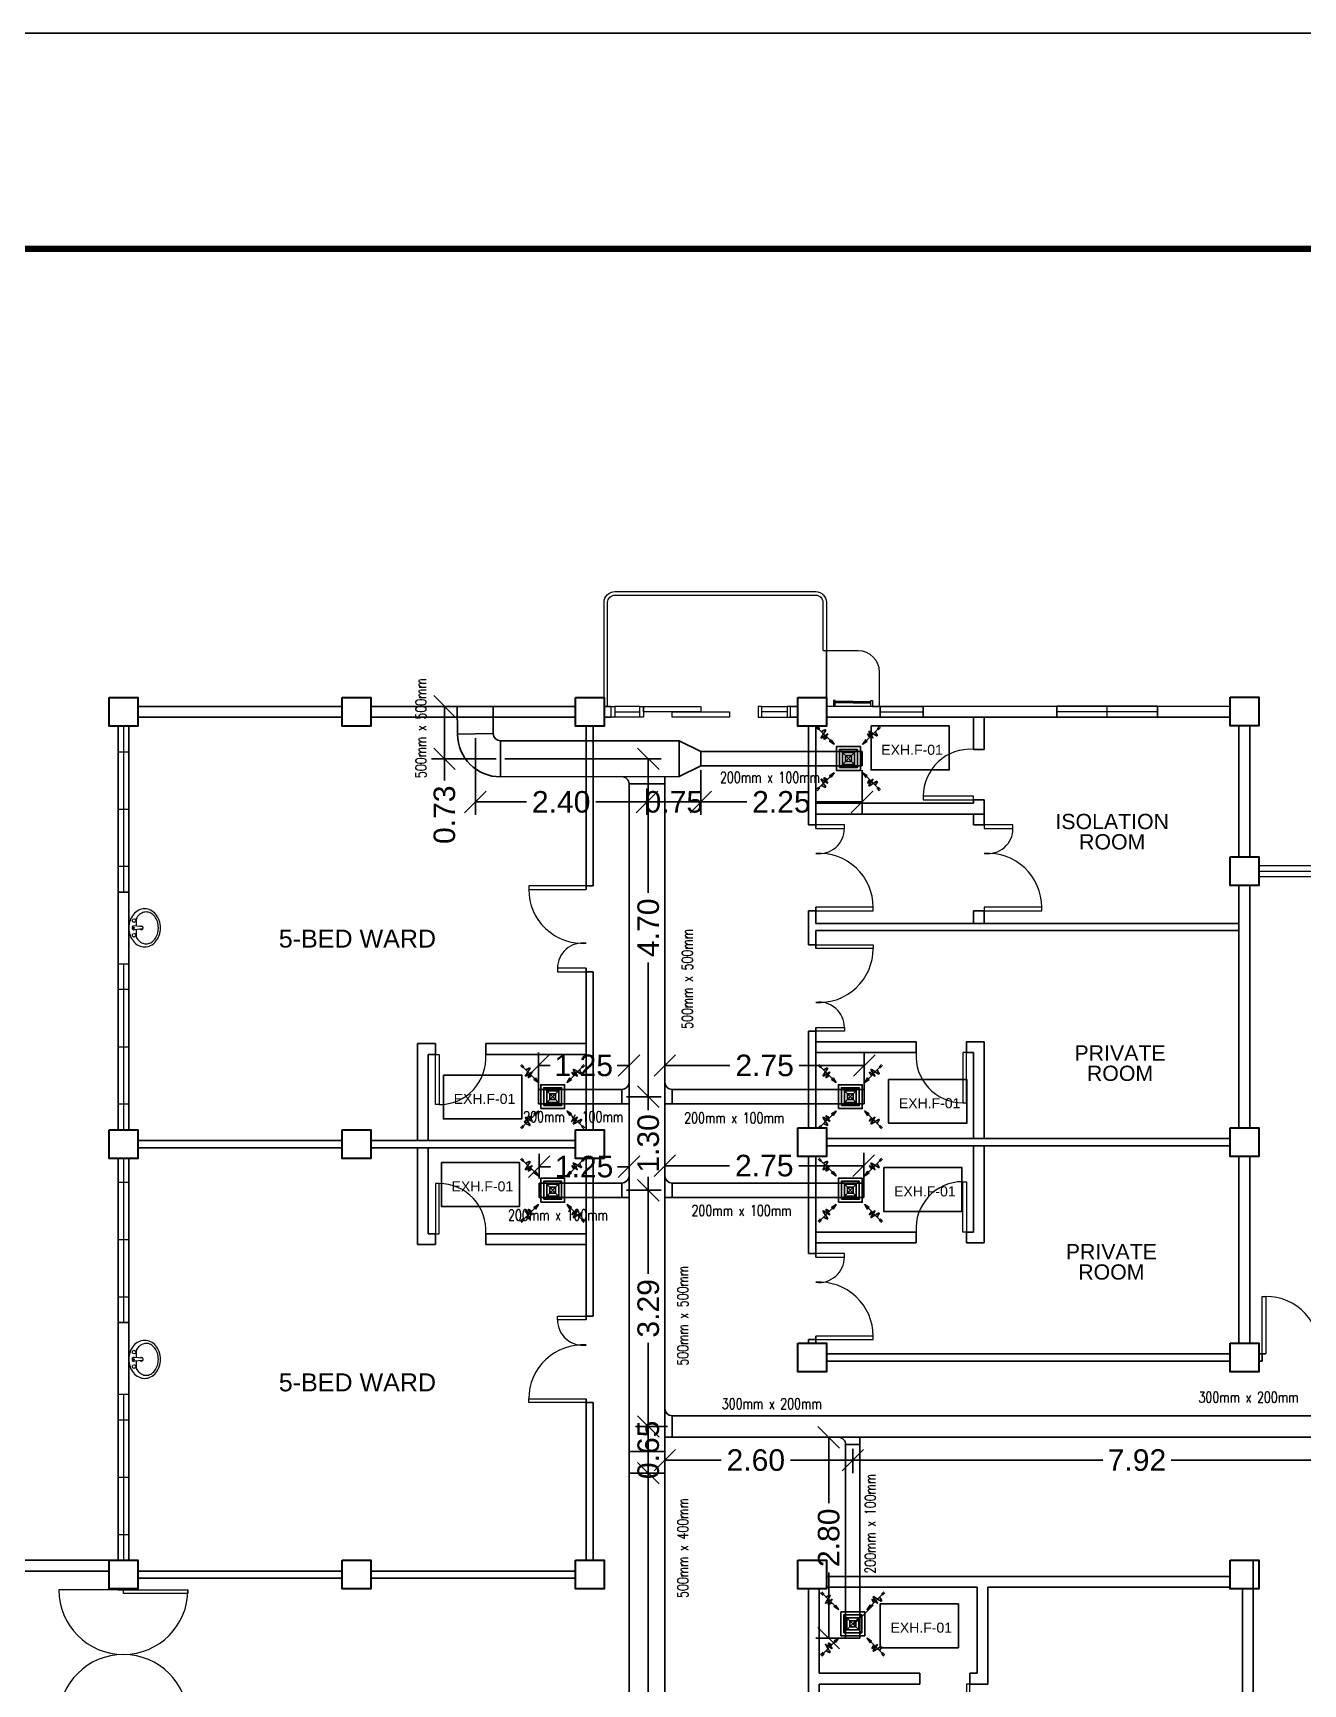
# Model space of a CAD drawing. Header units: millimetres. Extents: x 116 to 538, y 77 to 149.
# Drawn here: x 360.63 to 378.34, y 124.66 to 147.67 of the extents above; entities that cross this region are included whole.
import ezdxf

# ---------------------------------------------------------------- set-up
doc = ezdxf.new("R2010")
doc.units = ezdxf.units.MM
doc.header["$MEASUREMENT"] = 0
for name, color, linetype in [('.1', 1, 'Continuous'), ('AIR', 7, 'Continuous'), ('AIR-00', 8, 'Continuous'), ('AIR-03', 30, 'Continuous'), ('dimen', 7, 'Continuous'), ('ducting label', 7, 'Continuous'), ('exhaust', 7, 'Continuous'), ('label', 7, 'Continuous'), ('Legends', 7, 'Continuous'), ('template', 7, 'Continuous')]:
    doc.layers.add(name, color=color, linetype=linetype)
doc.styles.add('Arch-Dim', font='simplex.shx', dxfattribs={"width": 0.75})
doc.styles.get("Standard").update_dxf_attribs({"font": 'arial.ttf'})
doc.styles.add('SWISSLT175', font='swissl.ttf', dxfattribs={"height": 0.175})
doc.dimstyles.new('Copy of dimension', dxfattribs={"dimtxt": 0.3, "dimasz": 0.3, "dimexe": 0.18, "dimexo": 0.0625, "dimgap": 0.09, "dimtad": 0, "dimzin": 0, "dimdsep": 46, "dimtxsty": 'Standard', "dimblk": 'OBLIQUE', "dimcen": 0.09, "dimclrd": 256, "dimclre": 256, "dimclrt": 256, "dimadec": 0, "dimazin": 0, "dimtfac": 1, "dimtofl": 0, "dimtmove": 0, "dimatfit": 3, "dimldrblk": 'OBLIQUE', "dimfxl": 1, "dimtolj": 1, "dimtzin": 0, "dimarcsym": 0})

# ---------------------------------------------------------------- blocks, each defined once
blk = doc.blocks.new('GRILL-C-IN')
at = {"layer": 'AIR-00', "color": 7, "ltscale": 3}
for p, q in [((-0.623, 0.601), (-0.674, 0.651)), ((-0.601, 0.623), (-0.651, 0.674)), ((-0.637, 0.637), (-0.3, 0.3)), ((0.637, 0.637), (0.3, 0.3)), ((0.601, 0.623), (0.651, 0.674)), ((0.623, 0.601), (0.674, 0.651)), ((-0.637, -0.637), (-0.3, -0.3)), ((0.637, -0.637), (0.3, -0.3)), ((-0.623, -0.601), (-0.674, -0.651)), ((-0.601, -0.623), (-0.651, -0.674)), ((0.601, -0.623), (0.651, -0.674)), ((0.623, -0.601), (0.674, -0.651))]:
    blk.add_line(p, q, dxfattribs=at)
at = {"layer": 'AIR-00', "color": 7}
for p, q in [((-0.188, 0.187), (0.187, -0.188)), ((0.187, 0.187), (-0.188, -0.188))]:
    blk.add_line(p, q, dxfattribs=at)
at = {"layer": 'AIR-00', "color": 7, "ltscale": 3}
for points in [[(-0.362, 0.393), (-0.393, 0.362), (-0.3, 0.3)], [(0.393, 0.362), (0.362, 0.393), (0.3, 0.3)], [(-0.362, -0.393), (-0.393, -0.362), (-0.3, -0.3)], [(0.393, -0.362), (0.362, -0.393), (0.3, -0.3)]]:
    blk.add_lwpolyline(points, close=True, dxfattribs=at)
at = {"layer": 'AIR-00', "color": 7}
for points in [[(-0.188, -0.188), (0.187, -0.188), (0.187, 0.187), (-0.188, 0.187)], [(-0.125, -0.125), (0.125, -0.125), (0.125, 0.125), (-0.125, 0.125)], [(-0.062, -0.062), (0.062, -0.062), (0.062, 0.062), (-0.062, 0.062)]]:
    blk.add_lwpolyline(points, close=True, dxfattribs=at)
at = {"layer": 'AIR-00', "color": 7, "ltscale": 3}
for points in [[(-0.441, 0.441), (-0.512, 0.404), (-0.432, 0.514), (-0.568, 0.43), (-0.477, 0.6), (-0.561, 0.561)], [(0.441, 0.441), (0.404, 0.512), (0.514, 0.432), (0.43, 0.568), (0.6, 0.477), (0.561, 0.561)], [(-0.441, -0.441), (-0.512, -0.404), (-0.432, -0.514), (-0.568, -0.43), (-0.477, -0.6), (-0.561, -0.561)], [(0.441, -0.441), (0.404, -0.512), (0.514, -0.432), (0.43, -0.568), (0.6, -0.477), (0.561, -0.561)]]:
    blk.add_spline(points, degree=3, dxfattribs=at)
for points in [[(-0.3, 0.3), (-0.362, 0.393), (-0.393, 0.362)], [(0.3, 0.3), (0.393, 0.362), (0.362, 0.393)], [(-0.3, -0.3), (-0.362, -0.393), (-0.393, -0.362)], [(0.3, -0.3), (0.393, -0.362), (0.362, -0.393)]]:
    blk.add_solid(points, dxfattribs=at)
at = {"layer": 'AIR-03', "color": 7}
blk.add_lwpolyline([(-0.25, -0.25), (0.25, -0.25), (0.25, 0.25), (-0.25, 0.25)], close=True, dxfattribs=at)
blk = doc.blocks.new('_Oblique')
at = {"color": 0, "linetype": 'ByBlock', "lineweight": -2}
blk.add_line((-0.5, -0.5), (0.5, 0.5), dxfattribs=at)
blk = doc.blocks.new('*D107')
at = {"layer": 'Defpoints', "color": 0, "transparency": 16777216}
for p in [(367.046, 138.286), (366.368, 137.555), (367.15, 137.555)]:
    blk.add_point(p, dxfattribs=at)
at = {"layer": 'dimen', "lineweight": -2, "transparency": 16777216}
for p, q in [((366.983, 138.286), (366.188, 138.286)), ((366.368, 138.286), (366.368, 137.555)), ((367.087, 137.555), (366.188, 137.555)), ((366.368, 137.555), (366.368, 137.255))]:
    blk.add_line(p, q, dxfattribs=at)
at = {"layer": 'dimen', "lineweight": -2, "transparency": 16777216, "xscale": 0.3, "yscale": 0.3, "zscale": 0.3}
for p, rotation in [((366.368, 138.286), 90), ((366.368, 137.555), 270)]:
    blk.add_blockref('_Oblique', p, dxfattribs=dict(at, rotation=rotation))
at = {"layer": 'dimen', "transparency": 16777216, "insert": (366.368, 136.776), "char_height": 0.3, "attachment_point": 5, "rotation": 90}
blk.add_mtext('\\A1;0.73', dxfattribs=at)
blk = doc.blocks.new('*D108')
at = {"layer": 'Defpoints', "color": 0, "transparency": 16777216}
for p in [(366.799, 137.904), (369.191, 137.207), (369.191, 136.954)]:
    blk.add_point(p, dxfattribs=at)
at = {"layer": 'dimen', "lineweight": -2, "transparency": 16777216}
for p, q in [((366.799, 137.841), (366.799, 136.774)), ((369.191, 137.144), (369.191, 136.774)), ((366.799, 136.954), (367.513, 136.954)), ((369.191, 136.954), (368.477, 136.954))]:
    blk.add_line(p, q, dxfattribs=at)
at = {"layer": 'dimen', "lineweight": -2, "transparency": 16777216, "xscale": 0.3, "yscale": 0.3, "zscale": 0.3, "rotation": 180}
blk.add_blockref('_Oblique', (366.799, 136.954), dxfattribs=at)
at = {"layer": 'dimen', "lineweight": -2, "transparency": 16777216, "xscale": 0.3, "yscale": 0.3, "zscale": 0.3}
blk.add_blockref('_Oblique', (369.191, 136.954), dxfattribs=at)
at = {"layer": 'dimen', "transparency": 16777216, "insert": (367.995, 136.954), "char_height": 0.3, "attachment_point": 5}
blk.add_mtext('\\A1;2.40', dxfattribs=at)
blk = doc.blocks.new('*D109')
at = {"layer": 'Defpoints', "color": 0, "transparency": 16777216}
for p in [(369.941, 137.458), (369.191, 137.207), (369.941, 136.954)]:
    blk.add_point(p, dxfattribs=at)
at = {"layer": 'dimen', "lineweight": -2, "transparency": 16777216}
for p, q in [((369.941, 137.396), (369.941, 136.774)), ((369.191, 137.144), (369.191, 136.774)), ((369.191, 136.954), (369.941, 136.954))]:
    blk.add_line(p, q, dxfattribs=at)
at = {"layer": 'dimen', "lineweight": -2, "transparency": 16777216, "xscale": 0.3, "yscale": 0.3, "zscale": 0.3, "rotation": 180}
blk.add_blockref('_Oblique', (369.191, 136.954), dxfattribs=at)
at = {"layer": 'dimen', "lineweight": -2, "transparency": 16777216, "xscale": 0.3, "yscale": 0.3, "zscale": 0.3}
blk.add_blockref('_Oblique', (369.941, 136.954), dxfattribs=at)
at = {"layer": 'dimen', "transparency": 16777216, "insert": (369.566, 136.954), "char_height": 0.3, "attachment_point": 5}
blk.add_mtext('\\A1;0.75', dxfattribs=at)
blk = doc.blocks.new('*D110')
at = {"layer": 'Defpoints', "color": 0, "transparency": 16777216}
for p in [(369.941, 137.458), (372.189, 137.459), (372.189, 136.954)]:
    blk.add_point(p, dxfattribs=at)
at = {"layer": 'dimen', "lineweight": -2, "transparency": 16777216}
for p, q in [((369.941, 137.396), (369.941, 136.774)), ((372.189, 137.396), (372.189, 136.774)), ((369.941, 136.954), (370.582, 136.954)), ((372.189, 136.954), (371.548, 136.954))]:
    blk.add_line(p, q, dxfattribs=at)
at = {"layer": 'dimen', "lineweight": -2, "transparency": 16777216, "xscale": 0.3, "yscale": 0.3, "zscale": 0.3, "rotation": 180}
blk.add_blockref('_Oblique', (369.941, 136.954), dxfattribs=at)
at = {"layer": 'dimen', "lineweight": -2, "transparency": 16777216, "xscale": 0.3, "yscale": 0.3, "zscale": 0.3}
blk.add_blockref('_Oblique', (372.189, 136.954), dxfattribs=at)
at = {"layer": 'dimen', "transparency": 16777216, "insert": (371.065, 136.954), "char_height": 0.3, "attachment_point": 5}
blk.add_mtext('\\A1;2.25', dxfattribs=at)
blk = doc.blocks.new('*D111')
at = {"layer": 'Defpoints', "color": 0, "transparency": 16777216}
for p in [(367.15, 137.555), (368.841, 132.847), (369.21, 132.847)]:
    blk.add_point(p, dxfattribs=at)
at = {"layer": 'dimen', "lineweight": -2, "transparency": 16777216}
for p, q in [((367.212, 137.555), (369.39, 137.555)), ((369.21, 137.555), (369.21, 135.686)), ((369.21, 132.847), (369.21, 134.716)), ((368.904, 132.847), (369.39, 132.847))]:
    blk.add_line(p, q, dxfattribs=at)
at = {"layer": 'dimen', "lineweight": -2, "transparency": 16777216, "xscale": 0.3, "yscale": 0.3, "zscale": 0.3}
for p, rotation in [((369.21, 137.555), 90), ((369.21, 132.847), 270)]:
    blk.add_blockref('_Oblique', p, dxfattribs=dict(at, rotation=rotation))
at = {"layer": 'dimen', "transparency": 16777216, "insert": (369.21, 135.201), "char_height": 0.3, "attachment_point": 5, "rotation": 90}
blk.add_mtext('\\A1;4.70', dxfattribs=at)
blk = doc.blocks.new('*D112')
at = {"layer": 'Defpoints', "color": 0, "transparency": 16777216}
for p in [(368.841, 132.847), (368.841, 131.543), (369.21, 131.543)]:
    blk.add_point(p, dxfattribs=at)
at = {"layer": 'dimen', "lineweight": -2, "transparency": 16777216}
for p, q in [((368.904, 132.847), (369.39, 132.847)), ((369.21, 132.847), (369.21, 132.66)), ((369.21, 131.543), (369.21, 131.73)), ((368.904, 131.543), (369.39, 131.543))]:
    blk.add_line(p, q, dxfattribs=at)
at = {"layer": 'dimen', "lineweight": -2, "transparency": 16777216, "xscale": 0.3, "yscale": 0.3, "zscale": 0.3}
for p, rotation in [((369.21, 132.847), 90), ((369.21, 131.543), 270)]:
    blk.add_blockref('_Oblique', p, dxfattribs=dict(at, rotation=rotation))
at = {"layer": 'dimen', "transparency": 16777216, "insert": (369.21, 132.195), "char_height": 0.3, "attachment_point": 5, "rotation": 90}
blk.add_mtext('\\A1;1.30', dxfattribs=at)
blk = doc.blocks.new('*D113')
at = {"layer": 'Defpoints', "color": 0, "transparency": 16777216}
for p in [(367.679, 133.281), (367.679, 132.747), (368.941, 132.747)]:
    blk.add_point(p, dxfattribs=at)
at = {"layer": 'dimen', "lineweight": -2, "transparency": 16777216}
for p, q in [((367.679, 132.81), (367.679, 133.461)), ((368.941, 132.81), (368.941, 133.461)), ((367.679, 133.281), (367.843, 133.281)), ((368.941, 133.281), (368.777, 133.281))]:
    blk.add_line(p, q, dxfattribs=at)
at = {"layer": 'dimen', "lineweight": -2, "transparency": 16777216, "xscale": 0.3, "yscale": 0.3, "zscale": 0.3, "rotation": 180}
blk.add_blockref('_Oblique', (367.679, 133.281), dxfattribs=at)
at = {"layer": 'dimen', "lineweight": -2, "transparency": 16777216, "xscale": 0.3, "yscale": 0.3, "zscale": 0.3}
blk.add_blockref('_Oblique', (368.941, 133.281), dxfattribs=at)
at = {"layer": 'dimen', "transparency": 16777216, "insert": (368.31, 133.281), "char_height": 0.3, "attachment_point": 5}
blk.add_mtext('\\A1;1.25', dxfattribs=at)
blk = doc.blocks.new('*D114')
at = {"layer": 'Defpoints', "color": 0, "transparency": 16777216}
for p in [(372.22, 133.281), (369.441, 132.747), (372.22, 132.747)]:
    blk.add_point(p, dxfattribs=at)
at = {"layer": 'dimen', "lineweight": -2, "transparency": 16777216}
for p, q in [((369.441, 132.81), (369.441, 133.461)), ((372.22, 132.81), (372.22, 133.461)), ((369.441, 133.281), (370.347, 133.281)), ((372.22, 133.281), (371.314, 133.281))]:
    blk.add_line(p, q, dxfattribs=at)
at = {"layer": 'dimen', "lineweight": -2, "transparency": 16777216, "xscale": 0.3, "yscale": 0.3, "zscale": 0.3, "rotation": 180}
blk.add_blockref('_Oblique', (369.441, 133.281), dxfattribs=at)
at = {"layer": 'dimen', "lineweight": -2, "transparency": 16777216, "xscale": 0.3, "yscale": 0.3, "zscale": 0.3}
blk.add_blockref('_Oblique', (372.22, 133.281), dxfattribs=at)
at = {"layer": 'dimen', "transparency": 16777216, "insert": (370.831, 133.281), "char_height": 0.3, "attachment_point": 5}
blk.add_mtext('\\A1;2.75', dxfattribs=at)
blk = doc.blocks.new('*D115')
at = {"layer": 'Defpoints', "color": 0, "transparency": 16777216}
for p in [(372.212, 131.885), (369.441, 131.443), (372.212, 131.443)]:
    blk.add_point(p, dxfattribs=at)
at = {"layer": 'dimen', "lineweight": -2, "transparency": 16777216}
for p, q in [((369.441, 131.506), (369.441, 132.065)), ((372.212, 131.506), (372.212, 132.065)), ((369.441, 131.885), (370.343, 131.885)), ((372.212, 131.885), (371.31, 131.885))]:
    blk.add_line(p, q, dxfattribs=at)
at = {"layer": 'dimen', "lineweight": -2, "transparency": 16777216, "xscale": 0.3, "yscale": 0.3, "zscale": 0.3, "rotation": 180}
blk.add_blockref('_Oblique', (369.441, 131.885), dxfattribs=at)
at = {"layer": 'dimen', "lineweight": -2, "transparency": 16777216, "xscale": 0.3, "yscale": 0.3, "zscale": 0.3}
blk.add_blockref('_Oblique', (372.212, 131.885), dxfattribs=at)
at = {"layer": 'dimen', "transparency": 16777216, "insert": (370.826, 131.885), "char_height": 0.3, "attachment_point": 5}
blk.add_mtext('\\A1;2.75', dxfattribs=at)
blk = doc.blocks.new('*D116')
at = {"layer": 'Defpoints', "color": 0, "transparency": 16777216}
for p in [(368.841, 131.543), (369.21, 128.25), (369.541, 128.25)]:
    blk.add_point(p, dxfattribs=at)
at = {"layer": 'dimen', "lineweight": -2, "transparency": 16777216}
for p, q in [((368.904, 131.543), (369.39, 131.543)), ((369.21, 131.543), (369.21, 130.377)), ((369.21, 128.25), (369.21, 129.417)), ((369.479, 128.25), (369.03, 128.25))]:
    blk.add_line(p, q, dxfattribs=at)
at = {"layer": 'dimen', "lineweight": -2, "transparency": 16777216, "xscale": 0.3, "yscale": 0.3, "zscale": 0.3}
for p, rotation in [((369.21, 131.543), 90), ((369.21, 128.25), 270)]:
    blk.add_blockref('_Oblique', p, dxfattribs=dict(at, rotation=rotation))
at = {"layer": 'dimen', "transparency": 16777216, "insert": (369.21, 129.897), "char_height": 0.3, "attachment_point": 5, "rotation": 90}
blk.add_mtext('\\A1;3.29', dxfattribs=at)
blk = doc.blocks.new('*D117')
at = {"layer": 'Defpoints', "color": 0, "transparency": 16777216}
for p in [(369.541, 128.25), (369.191, 127.6), (369.21, 127.6)]:
    blk.add_point(p, dxfattribs=at)
at = {"layer": 'dimen', "lineweight": -2, "transparency": 16777216}
for p, q in [((369.479, 128.25), (369.03, 128.25)), ((369.21, 128.25), (369.21, 127.6)), ((369.254, 127.6), (369.39, 127.6))]:
    blk.add_line(p, q, dxfattribs=at)
at = {"layer": 'dimen', "lineweight": -2, "transparency": 16777216, "xscale": 0.3, "yscale": 0.3, "zscale": 0.3}
for p, rotation in [((369.21, 128.25), 90), ((369.21, 127.6), 270)]:
    blk.add_blockref('_Oblique', p, dxfattribs=dict(at, rotation=rotation))
at = {"layer": 'dimen', "transparency": 16777216, "insert": (369.21, 127.925), "char_height": 0.3, "attachment_point": 5, "rotation": 90}
blk.add_mtext('\\A1;0.65', dxfattribs=at)
blk = doc.blocks.new('*D118')
at = {"layer": 'Defpoints', "color": 0, "transparency": 16777216}
for p in [(369.441, 127.6), (369.21, 108.564), (369.541, 108.564)]:
    blk.add_point(p, dxfattribs=at)
at = {"layer": 'dimen', "lineweight": -2, "transparency": 16777216}
for p, q in [((369.379, 127.6), (369.03, 127.6)), ((369.21, 127.6), (369.21, 118.664)), ((369.21, 108.564), (369.21, 117.501)), ((369.479, 108.564), (369.03, 108.564))]:
    blk.add_line(p, q, dxfattribs=at)
at = {"layer": 'dimen', "lineweight": -2, "transparency": 16777216, "xscale": 0.3, "yscale": 0.3, "zscale": 0.3}
for p, rotation in [((369.21, 127.6), 90), ((369.21, 108.564), 270)]:
    blk.add_blockref('_Oblique', p, dxfattribs=dict(at, rotation=rotation))
at = {"layer": 'dimen', "transparency": 16777216, "insert": (369.21, 118.082), "char_height": 0.3, "attachment_point": 5, "rotation": 90}
blk.add_mtext('\\A1;19.04', dxfattribs=at)
blk = doc.blocks.new('*D161')
at = {"layer": 'Defpoints', "color": 0, "transparency": 16777216}
for p in [(369.441, 128.1), (372.06, 128), (372.06, 127.781)]:
    blk.add_point(p, dxfattribs=at)
at = {"layer": 'dimen', "lineweight": -2, "transparency": 16777216}
for p, q in [((369.441, 128.038), (369.441, 127.601)), ((372.06, 127.938), (372.06, 127.601)), ((369.441, 127.781), (370.227, 127.781)), ((372.06, 127.781), (371.19, 127.781))]:
    blk.add_line(p, q, dxfattribs=at)
at = {"layer": 'dimen', "lineweight": -2, "transparency": 16777216, "xscale": 0.3, "yscale": 0.3, "zscale": 0.3, "rotation": 180}
blk.add_blockref('_Oblique', (369.441, 127.781), dxfattribs=at)
at = {"layer": 'dimen', "lineweight": -2, "transparency": 16777216, "xscale": 0.3, "yscale": 0.3, "zscale": 0.3}
blk.add_blockref('_Oblique', (372.06, 127.781), dxfattribs=at)
at = {"layer": 'dimen', "transparency": 16777216, "insert": (370.708, 127.781), "char_height": 0.3, "attachment_point": 5}
blk.add_mtext('\\A1;2.60', dxfattribs=at)
blk = doc.blocks.new('*D162')
at = {"layer": 'Defpoints', "color": 0, "transparency": 16777216}
for p in [(379.983, 128.5), (372.06, 128), (379.983, 127.781)]:
    blk.add_point(p, dxfattribs=at)
at = {"layer": 'dimen', "lineweight": -2, "transparency": 16777216}
for p, q in [((379.983, 128.438), (379.983, 127.601)), ((372.06, 127.938), (372.06, 127.601)), ((372.06, 127.781), (375.545, 127.781)), ((379.983, 127.781), (376.498, 127.781))]:
    blk.add_line(p, q, dxfattribs=at)
at = {"layer": 'dimen', "lineweight": -2, "transparency": 16777216, "xscale": 0.3, "yscale": 0.3, "zscale": 0.3, "rotation": 180}
blk.add_blockref('_Oblique', (372.06, 127.781), dxfattribs=at)
at = {"layer": 'dimen', "lineweight": -2, "transparency": 16777216, "xscale": 0.3, "yscale": 0.3, "zscale": 0.3}
blk.add_blockref('_Oblique', (379.983, 127.781), dxfattribs=at)
at = {"layer": 'dimen', "transparency": 16777216, "insert": (376.021, 127.781), "char_height": 0.3, "attachment_point": 5}
blk.add_mtext('\\A1;7.92', dxfattribs=at)
blk = doc.blocks.new('*D174')
at = {"layer": 'Defpoints', "color": 0, "transparency": 16777216}
for p in [(371.725, 128.1), (372.16, 128.1), (372.16, 125.3)]:
    blk.add_point(p, dxfattribs=at)
at = {"layer": 'dimen', "lineweight": -2, "transparency": 16777216}
for p, q in [((372.097, 128.1), (371.545, 128.1)), ((371.725, 128.1), (371.725, 127.182)), ((371.725, 125.3), (371.725, 126.218)), ((372.097, 125.3), (371.545, 125.3))]:
    blk.add_line(p, q, dxfattribs=at)
at = {"layer": 'dimen', "lineweight": -2, "transparency": 16777216, "xscale": 0.3, "yscale": 0.3, "zscale": 0.3}
for p, rotation in [((371.725, 128.1), 90), ((371.725, 125.3), 270)]:
    blk.add_blockref('_Oblique', p, dxfattribs=dict(at, rotation=rotation))
at = {"layer": 'dimen', "transparency": 16777216, "insert": (371.725, 126.7), "char_height": 0.3, "attachment_point": 5, "rotation": 90}
blk.add_mtext('\\A1;2.80', dxfattribs=at)
blk = doc.blocks.new('*D175')
at = {"layer": 'Defpoints', "color": 0, "transparency": 16777216}
for p in [(368.941, 131.871), (367.688, 131.643), (368.941, 131.643)]:
    blk.add_point(p, dxfattribs=at)
at = {"layer": 'dimen', "lineweight": -2, "transparency": 16777216}
for p, q in [((367.688, 131.706), (367.688, 132.051)), ((367.688, 131.871), (367.848, 131.871)), ((368.941, 131.871), (368.781, 131.871)), ((368.941, 131.706), (368.941, 132.051))]:
    blk.add_line(p, q, dxfattribs=at)
at = {"layer": 'dimen', "lineweight": -2, "transparency": 16777216, "xscale": 0.3, "yscale": 0.3, "zscale": 0.3, "rotation": 180}
blk.add_blockref('_Oblique', (367.688, 131.871), dxfattribs=at)
at = {"layer": 'dimen', "lineweight": -2, "transparency": 16777216, "xscale": 0.3, "yscale": 0.3, "zscale": 0.3}
blk.add_blockref('_Oblique', (368.941, 131.871), dxfattribs=at)
at = {"layer": 'dimen', "transparency": 16777216, "insert": (368.315, 131.871), "char_height": 0.3, "attachment_point": 5}
blk.add_mtext('\\A1;1.25', dxfattribs=at)

msp = doc.modelspace()

# ---------------------------------------------------------------- linework, layer by layer
at = {"layer": '.1', "color": 0}
msp.add_line((433.84, 147.67), (334.564, 147.67), dxfattribs=at)
at = {"color": 8, "linetype": 'ByBlock', "lineweight": 9}
for p, q in [((372.133, 139.061), (371.663, 139.061)), ((372.433, 138.286), (372.433, 138.761)), ((371.693, 138.286), (372.443, 138.287)), ((371.813, 138.366), (371.793, 138.366)), ((371.793, 138.366), (371.793, 138.286)), ((371.813, 138.286), (371.813, 138.366)), ((372.063, 138.356), (371.813, 138.356)), ((372.063, 138.336), (371.813, 138.336)), ((372.063, 138.356), (372.313, 138.356)), ((372.063, 138.336), (372.313, 138.336)), ((372.313, 138.287), (372.313, 138.367)), ((372.313, 138.367), (372.333, 138.367)), ((372.333, 138.367), (372.333, 138.286)), ((372.333, 138.286), (372.433, 138.286)), ((372.443, 138.287), (372.443, 138.137)), ((373.043, 138.137), (373.043, 138.287)), ((376.306, 138.287), (374.906, 138.287)), ((374.906, 138.287), (374.906, 138.136)), ((375.606, 138.136), (375.606, 138.287)), ((376.306, 138.136), (376.306, 138.287)), ((372.443, 138.212), (373.043, 138.212)), ((372.443, 138.137), (373.043, 138.137)), ((376.306, 138.212), (374.906, 138.212)), ((375.606, 138.136), (376.306, 138.136)), ((361.893, 138.011), (361.893, 135.699)), ((361.818, 136.855), (361.818, 137.655)), ((361.818, 137.655), (361.968, 137.655)), ((361.968, 137.655), (361.968, 136.055)), ((361.818, 136.855), (361.968, 136.855)), ((361.968, 136.055), (361.818, 136.055)), ((378.481, 136.062), (377.718, 136.062)), ((377.718, 136.062), (377.718, 136.062)), ((379.118, 135.987), (377.718, 135.987)), ((377.443, 135.262), (377.443, 135.789)), ((383.318, 135.912), (377.718, 135.912)), ((361.818, 135.699), (361.968, 135.699)), ((361.818, 134.699), (361.968, 134.699)), ((361.893, 134.699), (361.893, 132.386)), ((361.818, 133.543), (361.818, 134.343)), ((361.818, 134.343), (361.968, 134.343)), ((361.968, 134.343), (361.968, 132.743)), ((377.593, 133.362), (377.593, 134.362)), ((361.818, 133.543), (361.968, 133.543)), ((377.593, 132.414), (377.593, 133.212)), ((361.968, 132.743), (361.818, 132.743)), ((366.143, 132.236), (368.093, 132.236)), ((366.143, 132.136), (368.093, 132.136)), ((361.893, 131.986), (361.893, 129.699)), ((361.818, 130.855), (361.818, 131.655)), ((361.818, 131.655), (361.968, 131.655)), ((361.968, 131.655), (361.968, 130.055)), ((361.818, 130.855), (361.968, 130.855)), ((361.968, 130.055), (361.818, 130.055)), ((361.818, 129.699), (361.968, 129.699)), ((377.443, 129.562), (377.443, 129.414)), ((377.718, 129.312), (377.718, 129.312)), ((377.718, 129.162), (377.718, 129.162)), ((377.768, 129.162), (377.718, 129.162)), ((361.818, 128.699), (361.968, 128.699)), ((361.893, 128.699), (361.893, 126.386)), ((361.818, 127.543), (361.818, 128.343)), ((361.818, 128.343), (361.968, 128.343)), ((361.968, 128.343), (361.968, 126.743)), ((361.818, 127.543), (361.968, 127.543)), ((361.968, 126.743), (361.818, 126.743))]:
    msp.add_line(p, q, dxfattribs=at)
at = {"color": 8, "linetype": 'ByBlock', "lineweight": 25}
for p, q in [((362.093, 138.286), (364.943, 138.286)), ((365.343, 138.286), (368.193, 138.286)), ((368.693, 138.286), (368.593, 138.286)), ((371.193, 138.286), (371.293, 138.286)), ((377.318, 138.287), (371.693, 138.286)), ((362.093, 138.136), (364.943, 138.136)), ((365.343, 138.136), (368.193, 138.136)), ((368.693, 138.136), (368.593, 138.136)), ((371.193, 138.136), (371.293, 138.136)), ((377.318, 138.137), (371.693, 138.137)), ((373.893, 138.136), (377.318, 138.136)), ((361.818, 132.386), (361.818, 138.011)), ((361.968, 132.386), (361.968, 138.011)), ((368.343, 138.011), (368.343, 135.736)), ((368.443, 138.011), (368.443, 135.786)), ((371.443, 138.011), (371.443, 136.637)), ((371.543, 138.011), (371.543, 136.586)), ((377.443, 136.189), (377.443, 138.014)), ((377.593, 136.189), (377.593, 138.014)), ((371.543, 136.637), (371.443, 136.637)), ((368.343, 135.786), (368.443, 135.786)), ((377.443, 132.414), (377.443, 135.789)), ((377.593, 132.414), (377.593, 135.789)), ((371.443, 135.436), (371.443, 135.212)), ((371.543, 135.436), (371.443, 135.436)), ((371.543, 135.486), (371.543, 135.262)), ((371.443, 135.212), (371.443, 134.961)), ((377.443, 135.262), (371.543, 135.262)), ((377.443, 135.162), (371.543, 135.162)), ((371.543, 135.162), (371.543, 134.911)), ((377.443, 132.414), (377.443, 135.162)), ((371.543, 134.961), (371.443, 134.961)), ((368.343, 134.636), (368.343, 132.386)), ((368.343, 134.586), (368.443, 134.586)), ((368.443, 134.586), (368.443, 132.386)), ((371.443, 133.761), (371.443, 132.412)), ((371.543, 133.761), (371.443, 133.761)), ((371.543, 133.811), (371.543, 132.412)), ((365.993, 133.586), (365.993, 132.236)), ((362.093, 132.236), (364.943, 132.236)), ((362.093, 132.136), (364.943, 132.136)), ((365.343, 132.236), (368.193, 132.236)), ((365.343, 132.136), (368.193, 132.136)), ((365.993, 130.786), (365.993, 132.136)), ((377.318, 132.262), (371.693, 132.262)), ((377.318, 132.162), (371.693, 132.162)), ((361.818, 126.386), (361.818, 131.986)), ((361.968, 126.386), (361.968, 131.986)), ((368.343, 131.986), (368.343, 129.736)), ((368.443, 131.986), (368.443, 129.786)), ((371.443, 132.012), (371.443, 130.661)), ((371.543, 132.012), (371.543, 130.611)), ((377.443, 129.414), (377.443, 132.014)), ((377.443, 129.562), (377.443, 132.014)), ((377.593, 129.562), (377.593, 132.014)), ((366.943, 130.936), (366.943, 130.786)), ((371.543, 130.661), (371.443, 130.661)), ((368.343, 129.786), (368.443, 129.786)), ((377.593, 129.562), (377.593, 129.414)), ((371.443, 129.461), (371.443, 129.412)), ((371.543, 129.461), (371.443, 129.461)), ((371.543, 129.511), (371.543, 129.412)), ((371.693, 129.262), (377.318, 129.262)), ((371.693, 129.162), (377.318, 129.162)), ((377.818, 129.262), (377.718, 129.262)), ((377.718, 129.162), (377.768, 129.162)), ((377.768, 129.162), (377.768, 129.262)), ((368.343, 128.636), (368.343, 126.386)), ((368.343, 128.586), (368.443, 128.586)), ((368.443, 128.586), (368.443, 126.386)), ((377.643, 120.414), (377.643, 126.389)), ((362.093, 126.236), (364.943, 126.236)), ((362.093, 126.136), (364.943, 126.136)), ((365.343, 126.236), (368.193, 126.236)), ((365.343, 126.136), (368.193, 126.136)), ((371.693, 126.162), (377.318, 126.162)), ((361.818, 125.974), (361.818, 125.986)), ((361.968, 125.974), (361.968, 125.986)), ((371.443, 125.986), (371.443, 121.861)), ((371.593, 125.986), (371.593, 124.812)), ((371.593, 125.986), (371.593, 124.812)), ((371.593, 125.862), (371.593, 124.812)), ((371.693, 126.012), (373.793, 126.012)), ((373.793, 126.012), (371.693, 126.012)), ((373.793, 126.012), (371.693, 126.012)), ((373.943, 126.012), (377.318, 126.012)), ((374.093, 126.012), (373.943, 126.012)), ((377.493, 120.411), (377.493, 125.989)), ((361.818, 125.071), (361.818, 125.077)), ((361.968, 125.071), (361.968, 125.077)), ((371.593, 124.662), (371.593, 121.861))]:
    msp.add_line(p, q, dxfattribs=at)
at = {"color": 8, "linetype": 'ByBlock', "lineweight": 13}
for p, q in [((369.093, 138.286), (368.743, 138.286)), ((370.793, 138.286), (371.143, 138.286)), ((368.743, 138.211), (369.093, 138.211)), ((369.093, 138.136), (368.743, 138.136)), ((371.143, 138.211), (370.793, 138.211)), ((370.793, 138.136), (371.143, 138.136))]:
    msp.add_line(p, q, dxfattribs=at)
at = {"color": 8, "lineweight": 9}
for p, q in [((372.993, 138.136), (372.493, 138.136)), ((362.166, 135.213), (362.044, 135.227)), ((362.166, 135.184), (362.044, 135.171)), ((366.893, 132.236), (367.393, 132.236)), ((366.893, 132.136), (367.393, 132.136)), ((372.993, 132.261), (372.493, 132.261)), ((372.993, 132.161), (372.493, 132.161)), ((362.166, 129.201), (362.044, 129.214)), ((362.166, 129.172), (362.044, 129.159)), ((373.043, 126.012), (372.543, 126.012)), ((371.862, 125.762), (371.862, 125.762))]:
    msp.add_line(p, q, dxfattribs=at)
at = {"color": 8, "lineweight": 25, "ltscale": 0.3}
for p, q in [((373.743, 138.136), (373.743, 137.686)), ((373.893, 138.136), (373.893, 137.686)), ((371.543, 136.936), (373.743, 136.936)), ((373.743, 136.986), (373.743, 136.936)), ((373.893, 136.986), (373.893, 136.786)), ((371.543, 136.786), (373.893, 136.786))]:
    msp.add_line(p, q, dxfattribs=at)
at = {"color": 8, "linetype": 'Continuous', "lineweight": 25}
for p, q in [((373.743, 137.686), (373.893, 137.686)), ((373.743, 136.936), (373.743, 136.986)), ((373.743, 136.986), (373.893, 136.986)), ((373.743, 136.786), (373.743, 136.636)), ((373.893, 136.786), (373.893, 136.636)), ((373.893, 136.636), (373.743, 136.636)), ((373.743, 135.436), (373.743, 135.261)), ((373.893, 135.436), (373.743, 135.436)), ((373.893, 135.436), (373.893, 135.261))]:
    msp.add_line(p, q, dxfattribs=at)
at = {"color": 8, "linetype": 'ByBlock', "lineweight": 25, "ltscale": 0.3}
for p, q in [((366.243, 133.586), (365.993, 133.586)), ((366.243, 133.436), (366.243, 133.586)), ((368.343, 133.586), (366.943, 133.586)), ((366.943, 133.436), (366.943, 133.586)), ((371.543, 133.611), (372.943, 133.611)), ((371.543, 133.461), (372.943, 133.461)), ((372.943, 133.461), (372.943, 133.611)), ((373.643, 133.611), (373.893, 133.611)), ((373.643, 133.461), (373.643, 133.611)), ((373.643, 133.461), (373.743, 133.461)), ((373.743, 132.261), (373.743, 133.461)), ((373.893, 132.261), (373.893, 133.611)), ((366.243, 133.436), (366.143, 133.436)), ((366.143, 132.236), (366.143, 133.436)), ((368.343, 133.436), (366.943, 133.436)), ((366.143, 132.136), (366.143, 130.936)), ((373.743, 132.161), (373.743, 130.961)), ((373.893, 132.161), (373.893, 130.811)), ((366.243, 130.936), (366.143, 130.936)), ((366.243, 130.936), (366.243, 130.786)), ((368.343, 130.936), (366.943, 130.936)), ((371.543, 130.961), (372.943, 130.961)), ((372.943, 130.961), (372.943, 130.811)), ((373.643, 130.961), (373.743, 130.961)), ((373.643, 130.961), (373.643, 130.811)), ((366.243, 130.786), (365.993, 130.786)), ((368.343, 130.786), (366.943, 130.786)), ((371.543, 130.811), (372.943, 130.811)), ((373.643, 130.811), (373.893, 130.811)), ((373.793, 126.012), (373.793, 124.812)), ((373.943, 126.012), (373.943, 124.662)), ((371.593, 124.812), (372.993, 124.812)), ((372.993, 124.812), (372.993, 124.662)), ((373.693, 124.812), (373.793, 124.812)), ((373.693, 124.812), (373.693, 124.662)), ((371.593, 124.662), (372.993, 124.662)), ((373.693, 124.662), (373.943, 124.662))]:
    msp.add_line(p, q, dxfattribs=at)
at = {"color": 8, "lineweight": 25}
for p, q in [((356.393, 126.386), (361.693, 126.386)), ((358.693, 126.236), (361.693, 126.236)), ((361.818, 125.986), (361.818, 125.974)), ((361.818, 125.974), (361.968, 125.974)), ((361.968, 125.986), (361.968, 125.974))]:
    msp.add_line(p, q, dxfattribs=at)
at = {"color": 8, "lineweight": 13}
for p, q in [((361.893, 125.974), (360.993, 125.974)), ((361.893, 125.974), (362.793, 125.974)), ((361.893, 125.924), (361.893, 125.974)), ((362.793, 125.924), (361.893, 125.924)), ((362.793, 125.974), (362.793, 125.924))]:
    msp.add_line(p, q, dxfattribs=at)
at = {"color": 8, "linetype": 'ByBlock', "lineweight": 9, "ltscale": 0.3}
msp.add_line((372.068, 125.487), (372.343, 125.762), dxfattribs=at)
at = {"color": 8, "linetype": 'ByBlock', "lineweight": 9}
for points in [[(368.593, 138.286), (368.593, 139.736, -0.414214), (368.743, 139.886), (371.543, 139.886, -0.414214), (371.693, 139.736), (371.693, 138.411), (371.693, 139.061)], [(368.643, 138.286), (368.643, 139.736, -0.414214), (368.743, 139.836), (371.543, 139.836, -0.414214), (371.643, 139.736), (371.643, 139.081)]]:
    msp.add_lwpolyline(points, format="xyb", dxfattribs=at)
at = {"color": 8, "linetype": 'ByBlock', "lineweight": 35}
for points in [[(361.693, 138.411), (362.093, 138.411), (362.093, 138.011), (361.693, 138.011)], [(364.943, 138.411), (365.343, 138.411), (365.343, 138.011), (364.943, 138.011)], [(368.193, 138.411), (368.593, 138.411), (368.593, 138.011), (368.193, 138.011)], [(371.293, 138.411), (371.693, 138.411), (371.693, 138.011), (371.293, 138.011)], [(377.318, 138.414), (377.718, 138.414), (377.718, 138.014), (377.318, 138.014)], [(377.318, 136.189), (377.718, 136.189), (377.718, 135.789), (377.318, 135.789)], [(361.693, 132.386), (362.093, 132.386), (362.093, 131.986), (361.693, 131.986)], [(364.943, 132.386), (365.343, 132.386), (365.343, 131.986), (364.943, 131.986)], [(368.193, 132.386), (368.593, 132.386), (368.593, 131.986), (368.193, 131.986)], [(371.293, 132.412), (371.693, 132.412), (371.693, 132.012), (371.293, 132.012)], [(377.318, 132.414), (377.718, 132.414), (377.718, 132.014), (377.318, 132.014)], [(371.293, 129.412), (371.693, 129.412), (371.693, 129.012), (371.293, 129.012)], [(377.318, 129.414), (377.718, 129.414), (377.718, 129.014), (377.318, 129.014)], [(361.693, 126.386), (362.093, 126.386), (362.093, 125.986), (361.693, 125.986)], [(364.943, 126.386), (365.343, 126.386), (365.343, 125.986), (364.943, 125.986)], [(368.193, 126.386), (368.593, 126.386), (368.593, 125.986), (368.193, 125.986)], [(371.293, 126.386), (371.693, 126.386), (371.693, 125.986), (371.293, 125.986)], [(377.318, 126.389), (377.718, 126.389), (377.718, 125.989), (377.318, 125.989)]]:
    msp.add_lwpolyline(points, close=True, dxfattribs=at)
at = {"color": 8, "linetype": 'ByBlock', "lineweight": 13}
for points in [[(368.743, 138.286), (368.743, 138.136), (368.693, 138.136), (368.693, 138.286)], [(369.143, 138.286), (369.143, 138.136), (369.093, 138.136), (369.093, 138.286)], [(369.143, 138.286), (369.943, 138.286), (369.943, 138.211), (369.143, 138.211)], [(370.743, 138.286), (370.743, 138.136), (370.793, 138.136), (370.793, 138.286)], [(371.143, 138.286), (371.143, 138.136), (371.193, 138.136), (371.193, 138.286)], [(369.543, 138.211), (370.343, 138.211), (370.343, 138.136), (369.543, 138.136)]]:
    msp.add_lwpolyline(points, close=True, dxfattribs=at)
at = {"color": 8, "lineweight": 9}
for points in [[(372.443, 138.286), (373.043, 138.286), (373.043, 138.137), (372.443, 138.137)], [(374.906, 138.287), (376.306, 138.287), (376.306, 138.137), (374.906, 138.137)], [(361.818, 138.011), (361.968, 138.011), (361.968, 135.699), (361.818, 135.699)], [(361.818, 134.699), (361.968, 134.699), (361.968, 132.386), (361.818, 132.386)], [(361.818, 131.986), (361.968, 131.986), (361.968, 129.699), (361.818, 129.699)], [(361.818, 128.699), (361.968, 128.699), (361.968, 126.386), (361.818, 126.386)]]:
    msp.add_lwpolyline(points, close=True, dxfattribs=at)
at = {"color": 8, "lineweight": 13, "ltscale": 0.03}
for points in [[(373.743, 136.986), (373.743, 137.036), (373.043, 137.036), (373.043, 136.986)], [(371.543, 136.636), (371.543, 136.586), (371.943, 136.586), (371.943, 136.636)], [(373.893, 136.636), (373.893, 136.586), (374.293, 136.586), (374.293, 136.636)], [(368.343, 135.736), (368.343, 135.786), (367.543, 135.786), (367.543, 135.736)], [(371.543, 135.486), (371.543, 135.436), (372.343, 135.436), (372.343, 135.486)], [(373.893, 135.486), (373.893, 135.436), (374.693, 135.436), (374.693, 135.486)], [(371.543, 134.911), (371.543, 134.961), (372.343, 134.961), (372.343, 134.911)], [(368.343, 134.586), (368.343, 134.636), (367.943, 134.636), (367.943, 134.586)], [(371.543, 133.761), (371.543, 133.811), (371.943, 133.811), (371.943, 133.761)], [(373.643, 133.461), (373.593, 133.461), (373.593, 132.761), (373.643, 132.761)], [(366.243, 133.436), (366.293, 133.436), (366.293, 132.736), (366.243, 132.736)], [(366.243, 130.936), (366.293, 130.936), (366.293, 131.636), (366.243, 131.636)], [(373.643, 130.961), (373.593, 130.961), (373.593, 131.661), (373.643, 131.661)], [(371.543, 130.661), (371.543, 130.611), (371.943, 130.611), (371.943, 130.661)], [(377.818, 129.262), (377.768, 129.262), (377.768, 130.062), (377.818, 130.062)], [(368.343, 129.786), (368.343, 129.736), (367.943, 129.736), (367.943, 129.786)], [(371.543, 129.511), (371.543, 129.461), (372.343, 129.461), (372.343, 129.511)], [(368.343, 128.636), (368.343, 128.586), (367.543, 128.586), (367.543, 128.636)], [(373.693, 124.662), (373.643, 124.662), (373.643, 123.962), (373.693, 123.962)]]:
    msp.add_lwpolyline(points, close=True, dxfattribs=at)
at = {"color": 8, "lineweight": 9}
for points in [[(362.189, 134.934, 0.11576), (362.272, 134.953, 0.104047), (362.345, 135.012, 0.090875), (362.393, 135.095, 0.083344), (362.41, 135.199, 0.083344), (362.393, 135.302, 0.090875), (362.345, 135.386, 0.104047), (362.272, 135.445, 0.11576), (362.189, 135.464, 0.11576), (362.107, 135.445, 0.104047), (362.033, 135.386, 0.090875), (361.985, 135.302, 0.083344), (361.968, 135.199, 0.083344), (361.985, 135.095, 0.090875), (362.033, 135.012, 0.104047), (362.107, 134.953, 0.11576)], [(362.189, 128.921, 0.11576), (362.272, 128.941, 0.104047), (362.345, 128.999, 0.090875), (362.393, 129.083, 0.083344), (362.41, 129.186, 0.083344), (362.393, 129.29, 0.090875), (362.345, 129.374, 0.104047), (362.272, 129.432, 0.11576), (362.189, 129.451, 0.11576), (362.107, 129.432, 0.104047), (362.033, 129.374, 0.090875), (361.985, 129.29, 0.083344), (361.968, 129.186, 0.083344), (361.985, 129.083, 0.090875), (362.033, 128.999, 0.104047), (362.107, 128.941, 0.11576)]]:
    msp.add_lwpolyline(points, format="xyb", close=True, dxfattribs=at)
for points in [[(362.21, 134.976, 0.124838), (362.273, 134.992, 0.105788), (362.33, 135.042, 0.086697), (362.367, 135.111, 0.076776), (362.38, 135.199, 0.076776), (362.367, 135.287, 0.086697), (362.33, 135.356, 0.105788), (362.273, 135.406, 0.124838), (362.21, 135.421, 0.124838), (362.148, 135.406, 0.105788), (362.09, 135.356, 0.040067), (362.07, 135.326), (362.07, 135.223, 0.040067)], [(362.07, 135.175), (362.07, 135.072, 0.040067), (362.09, 135.042, 0.105788), (362.148, 134.992, 0.124838), (362.21, 134.976, 0.124838)], [(362.21, 128.964, 0.124838), (362.273, 128.98, 0.105788), (362.33, 129.029, 0.086697), (362.367, 129.099, 0.076776), (362.38, 129.186, 0.076776), (362.367, 129.274, 0.086697), (362.33, 129.344, 0.105788), (362.273, 129.393, 0.124838), (362.21, 129.409, 0.124838), (362.148, 129.393, 0.105788), (362.09, 129.344, 0.040067), (362.07, 129.313), (362.07, 129.211, 0.040067)], [(362.07, 129.162), (362.07, 129.06, 0.040067), (362.09, 129.029, 0.105788), (362.148, 128.98, 0.124838), (362.21, 128.964, 0.124838)]]:
    msp.add_lwpolyline(points, format="xyb", dxfattribs=at)
at = {"color": 8, "linetype": 'ByBlock', "lineweight": 25}
msp.add_lwpolyline([(373.943, 125.512), (373.943, 126.012)], dxfattribs=at)
at = {"color": 8, "lineweight": 9}
for centre, radius in [((362.041, 135.301), 0.0255), ((362.041, 135.097), 0.0255), ((362.035, 135.199), 0.0095), ((362.041, 129.288), 0.0255), ((362.041, 129.085), 0.0255), ((362.035, 129.186), 0.0095)]:
    msp.add_circle(centre, radius, dxfattribs=at)
at = {"color": 8, "linetype": 'ByBlock', "lineweight": 9}
for centre, radius, start, end in [((371.663, 139.081), 0.02, 180, 270), ((372.133, 138.761), 0.3, 0, 90)]:
    msp.add_arc(centre, radius, start, end, dxfattribs=at)
at = {"color": 8, "lineweight": 13, "ltscale": 0.03}
for centre, radius, start, end in [((373.695, 137.036), 0.652, 85.7578, 180), ((371.59, 136.586), 0.353, 262.3719, 0), ((373.94, 136.586), 0.353, 262.3719, 0), ((371.592, 135.486), 0.752, 0, 93.6952), ((373.942, 135.486), 0.752, 0, 93.6952), ((368.295, 135.736), 0.752, 180, 273.6952), ((368.296, 134.636), 0.353, 82.3719, 180), ((371.592, 134.911), 0.752, 266.3048, 0), ((371.59, 133.811), 0.353, 0, 97.6281), ((373.593, 133.413), 0.652, 175.7578, 270), ((366.293, 133.388), 0.652, 270, 4.2422), ((366.293, 130.985), 0.652, 355.7578, 90), ((373.593, 131.01), 0.652, 90, 184.2422), ((371.59, 130.611), 0.353, 262.3719, 0), ((371.592, 129.511), 0.752, 0, 93.6952), ((377.818, 129.311), 0.752, 356.3048, 90), ((368.296, 129.736), 0.353, 180, 277.6281), ((368.295, 128.636), 0.752, 86.3048, 180)]:
    msp.add_arc(centre, radius, start, end, dxfattribs=at)
at = {"color": 8, "lineweight": 9}
for centre, radius, start, end in [((362.041, 135.199), 0.028, 83.7545, 276.2455), ((362.143, 135.199), 0.025, 36.3068, 131.2022), ((362.143, 135.199), 0.025, 228.7978, 323.6932), ((362.072, 135.199), 0.0948, 351.2026, 8.7974), ((362.143, 135.199), 0.025, 341.3793, 18.6207), ((362.041, 129.186), 0.028, 83.7545, 276.2455), ((362.143, 129.186), 0.025, 36.3068, 131.2022), ((362.143, 129.186), 0.025, 228.7978, 323.6932), ((362.072, 129.186), 0.0948, 351.2026, 8.7974), ((362.143, 129.186), 0.025, 341.3793, 18.6207)]:
    msp.add_arc(centre, radius, start, end, dxfattribs=at)
at = {"color": 8, "lineweight": 13}
for centre, start, end in [((361.893, 125.974), 180, 0), ((361.893, 124.174), 0, 180)]:
    msp.add_arc(centre, 0.9, start, end, dxfattribs=at)
at = {"layer": 'exhaust'}
for p, q in [((366.545, 138.288), (366.549, 137.898)), ((367.045, 138.293), (367.049, 137.906)), ((367.049, 137.906), (366.549, 137.901)), ((367.149, 137.807), (369.641, 137.808)), ((367.149, 137.807), (367.15, 137.304)), ((369.641, 137.308), (369.641, 137.808)), ((369.641, 137.808), (369.941, 137.658)), ((369.941, 137.658), (372.189, 137.659)), ((369.941, 137.458), (369.941, 137.658)), ((372.189, 137.659), (372.189, 137.459)), ((369.642, 137.308), (369.941, 137.458)), ((369.941, 137.458), (372.189, 137.459)), ((367.15, 137.304), (369.641, 137.308)), ((368.941, 137.207), (368.941, 108.164)), ((368.941, 137.207), (369.441, 137.207)), ((369.441, 137.308), (369.441, 108.164)), ((369.641, 137.308), (369.642, 137.308)), ((367.679, 132.947), (368.841, 132.947)), ((367.679, 132.947), (367.679, 132.747)), ((368.841, 132.947), (368.841, 132.747)), ((369.541, 132.947), (372.22, 132.947)), ((369.541, 132.947), (369.541, 132.747)), ((372.22, 132.947), (372.22, 132.747)), ((367.679, 132.747), (368.941, 132.747)), ((369.441, 132.747), (372.22, 132.747)), ((367.688, 131.643), (368.841, 131.643)), ((367.688, 131.643), (367.688, 131.443)), ((368.841, 131.643), (368.841, 131.443)), ((369.541, 131.643), (372.212, 131.643)), ((369.541, 131.643), (369.541, 131.443)), ((372.212, 131.643), (372.212, 131.443)), ((367.688, 131.443), (368.941, 131.443)), ((369.441, 131.443), (372.212, 131.443)), ((369.541, 128.4), (381.359, 128.4)), ((369.541, 128.4), (369.541, 128.1)), ((369.441, 128.1), (387.315, 128.1)), ((371.96, 125.3), (371.96, 128)), ((371.96, 128), (372.16, 128)), ((372.16, 125.3), (372.16, 128.1)), ((369.441, 127.9), (368.941, 127.9)), ((369.441, 127.6), (368.941, 127.6)), ((371.96, 125.3), (372.16, 125.3))]:
    msp.add_line(p, q, dxfattribs=at)
for centre, radius, start, end in [((367.149, 137.904), 0.6, 180.5474, 270.1084), ((367.149, 137.907), 0.1, 180.5474, 270.029), ((368.841, 137.207), 0.1, 0.0004, 90.1084), ((368.841, 133.047), 0.1, 270.0004, 0.0004), ((369.541, 133.047), 0.1, 180.0004, 270.0004), ((368.841, 131.743), 0.1, 270.0004, 0.0004), ((369.541, 131.743), 0.1, 180.0004, 270.0004), ((369.541, 128.5), 0.1, 180.0004, 270.0004), ((371.86, 128), 0.1, 0, 90.0004)]:
    msp.add_arc(centre, radius, start, end, dxfattribs=at)
at = {"layer": 'Legends'}
for points in [[(372.314, 138.013), (373.404, 138.013), (373.404, 137.401), (372.314, 137.401)], [(366.354, 133.148), (367.445, 133.148), (367.445, 132.537), (366.354, 132.537)], [(372.559, 133.088), (373.649, 133.088), (373.649, 132.477), (372.559, 132.477)], [(366.326, 131.929), (367.416, 131.929), (367.416, 131.318), (366.326, 131.318)], [(372.492, 131.859), (373.582, 131.859), (373.582, 131.248), (372.492, 131.248)], [(372.442, 125.779), (373.532, 125.779), (373.532, 125.167), (372.442, 125.167)]]:
    msp.add_lwpolyline(points, close=True, dxfattribs=at)
at = {"layer": 'template', "linetype": 'Continuous', "const_width": 0.0853}
msp.add_lwpolyline([(340.581, 80.283), (430.832, 80.283), (430.832, 144.662), (340.581, 144.662)], close=True, dxfattribs=at)

# ---------------------------------------------------------------- block references
at = {"layer": 'AIR', "xscale": 0.6658363358532475, "yscale": 0.6658363358532475, "zscale": 0.6658363358532475}
for p in [(371.999, 137.559), (367.877, 132.847), (372.026, 132.847), (367.877, 131.543), (372.026, 131.543), (372.06, 125.5)]:
    msp.add_blockref('GRILL-C-IN', p, dxfattribs=at)

# ---------------------------------------------------------------- texts
at = {"layer": 'ducting label', "color": 7, "linetype": 'Continuous', "lineweight": 25, "char_height": 0.15, "attachment_point": 1, "rotation": 90, "style": 'Arch-Dim'}
for s, width, insert in [('\\A1;500mm x 500mm', 1.62686, (365.965, 137.287)), ('\\A1;500mm x 500mm', 1.64864, (369.678, 133.792)), ('\\A1;500mm x 500mm', 1.5868, (369.616, 129.098)), ('\\A1;200mm x 100mm', 1.64696, (372.228, 126.2)), ('\\A1;500mm x 400mm', 1.73963, (369.616, 125.861))]:
    msp.add_mtext_dynamic_manual_height_columns(s, width=width, gutter_width=1.011, heights=[0], dxfattribs=dict(at, insert=insert))
at = {"layer": 'ducting label', "color": 7, "linetype": 'Continuous', "lineweight": 25, "char_height": 0.15, "attachment_point": 1, "style": 'Arch-Dim'}
for s, insert in [('\\A1;200mm x 100mm', (370.209, 137.372)), ('\\A1;200mm x 100mm', (367.466, 132.642)), ('\\A1;200mm x 100mm', (369.71, 132.626)), ('\\A1;200mm x 100mm', (367.254, 131.273)), ('\\A1;200mm x 100mm', (369.812, 131.336)), ('\\A1;300mm x 200mm', (370.234, 128.643)), ('\\A1;300mm x 200mm', (376.879, 128.734))]:
    msp.add_mtext_dynamic_manual_height_columns(s, width=1.55435, gutter_width=1.011, heights=[0], dxfattribs=dict(at, insert=insert))
at = {"layer": 'label', "color": 8, "linetype": 'ByBlock', "lineweight": 9, "ltscale": 0.4, "attachment_point": 5, "line_spacing_factor": 0.8, "style": 'SWISSLT175'}
for s, insert, char_height in [('ISOLATION ^JROOM', (375.676, 136.539), 0.2125), ('5-BED WARD', (365.155, 135.048), 0.25), ('PRIVATE ^JROOM', (375.785, 133.313), 0.2125), ('PRIVATE ^JROOM', (375.664, 130.544), 0.2125), ('5-BED WARD', (365.155, 128.864), 0.25)]:
    msp.add_mtext(s, dxfattribs=dict(at, insert=insert, char_height=char_height))
at = {"layer": 'Legends', "linetype": 'Continuous', "lineweight": 25, "char_height": 0.14, "attachment_point": 1}
for insert in [(372.457, 137.751), (366.497, 132.886), (372.702, 132.826), (366.468, 131.667), (372.635, 131.597), (372.585, 125.517)]:
    msp.add_mtext_dynamic_manual_height_columns('EXH.F-01', width=0.44811, gutter_width=1.011, heights=[0], dxfattribs=dict(at, insert=insert))

# ---------------------------------------------------------------- dimensions: what is measured, and where the dimension line sits
at = {"layer": 'dimen'}
for base, p1, p2, picture, middle in [((366.368, 137.555), (367.046, 138.286), (367.15, 137.555), '*D107', (366.368, 136.776)), ((369.21, 131.543), (368.841, 132.847), (368.841, 131.543), '*D112', (369.21, 132.195)), ((369.21, 128.25), (368.841, 131.543), (369.541, 128.25), '*D116', (369.21, 129.897)), ((371.725, 128.1), (372.16, 125.3), (372.16, 128.1), '*D174', (371.725, 126.7)), ((369.21, 108.564), (369.441, 127.6), (369.541, 108.564), '*D118', (369.21, 118.082))]:
    dim = msp.add_linear_dim(base=base, p1=p1, p2=p2, angle=90, dimstyle='Copy of dimension', dxfattribs=at)
    dim.commit()
    dim.dimension.update_dxf_attribs({"geometry": picture, "text_midpoint": middle})
for base, p1, p2, text, picture, middle in [((369.191, 136.954), (366.799, 137.904), (369.191, 137.207), '2.40', '*D108', (367.995, 136.954)), ((367.679, 133.281), (368.941, 132.747), (367.679, 132.747), '1.25', '*D113', (368.31, 133.281)), ((372.22, 133.281), (369.441, 132.747), (372.22, 132.747), '2.75', '*D114', (370.831, 133.281)), ((372.212, 131.885), (369.441, 131.443), (372.212, 131.443), '2.75', '*D115', (370.826, 131.885))]:
    dim = msp.add_linear_dim(base=base, p1=p1, p2=p2, text=text, dimstyle='Copy of dimension', dxfattribs=at)
    dim.commit()
    dim.dimension.update_dxf_attribs({"geometry": picture, "text_midpoint": middle})
dim = msp.add_linear_dim(base=(369.21, 132.847), p1=(367.15, 137.555), p2=(368.841, 132.847), angle=90, text='4.70', dimstyle='Copy of dimension', dxfattribs=at)
dim.commit()
dim.dimension.update_dxf_attribs({"geometry": '*D111', "text_midpoint": (369.21, 135.201)})
dim = msp.add_linear_dim(base=(369.941, 136.954), p1=(369.191, 137.207), p2=(369.941, 137.458), dimstyle='Copy of dimension', dxfattribs=at)
dim.commit()
dim.dimension.update_dxf_attribs({"geometry": '*D109', "text_midpoint": (369.566, 136.954), "dimtype": 160})
for base, p1, p2, picture, middle in [((372.189, 136.954), (369.941, 137.458), (372.189, 137.459), '*D110', (371.065, 136.954)), ((368.941, 131.871), (367.688, 131.643), (368.941, 131.643), '*D175', (368.315, 131.871)), ((379.983, 127.781), (372.06, 128), (379.983, 128.5), '*D162', (376.021, 127.781))]:
    dim = msp.add_linear_dim(base=base, p1=p1, p2=p2, dimstyle='Copy of dimension', dxfattribs=at)
    dim.commit()
    dim.dimension.update_dxf_attribs({"geometry": picture, "text_midpoint": middle})
dim = msp.add_linear_dim(base=(369.21, 127.6), p1=(369.541, 128.25), p2=(369.191, 127.6), angle=90, dimstyle='Copy of dimension', dxfattribs=at)
dim.commit()
dim.dimension.update_dxf_attribs({"geometry": '*D117', "text_midpoint": (369.21, 127.925), "dimtype": 160})
dim = msp.add_linear_dim(base=(372.06, 127.781), p1=(369.441, 128.1), p2=(372.06, 128), text='2.60', dimstyle='Copy of dimension', dxfattribs=at)
dim.commit()
dim.dimension.update_dxf_attribs({"geometry": '*D161', "text_midpoint": (370.708, 127.781), "dimtype": 160})

doc.saveas('drawing.dxf')
